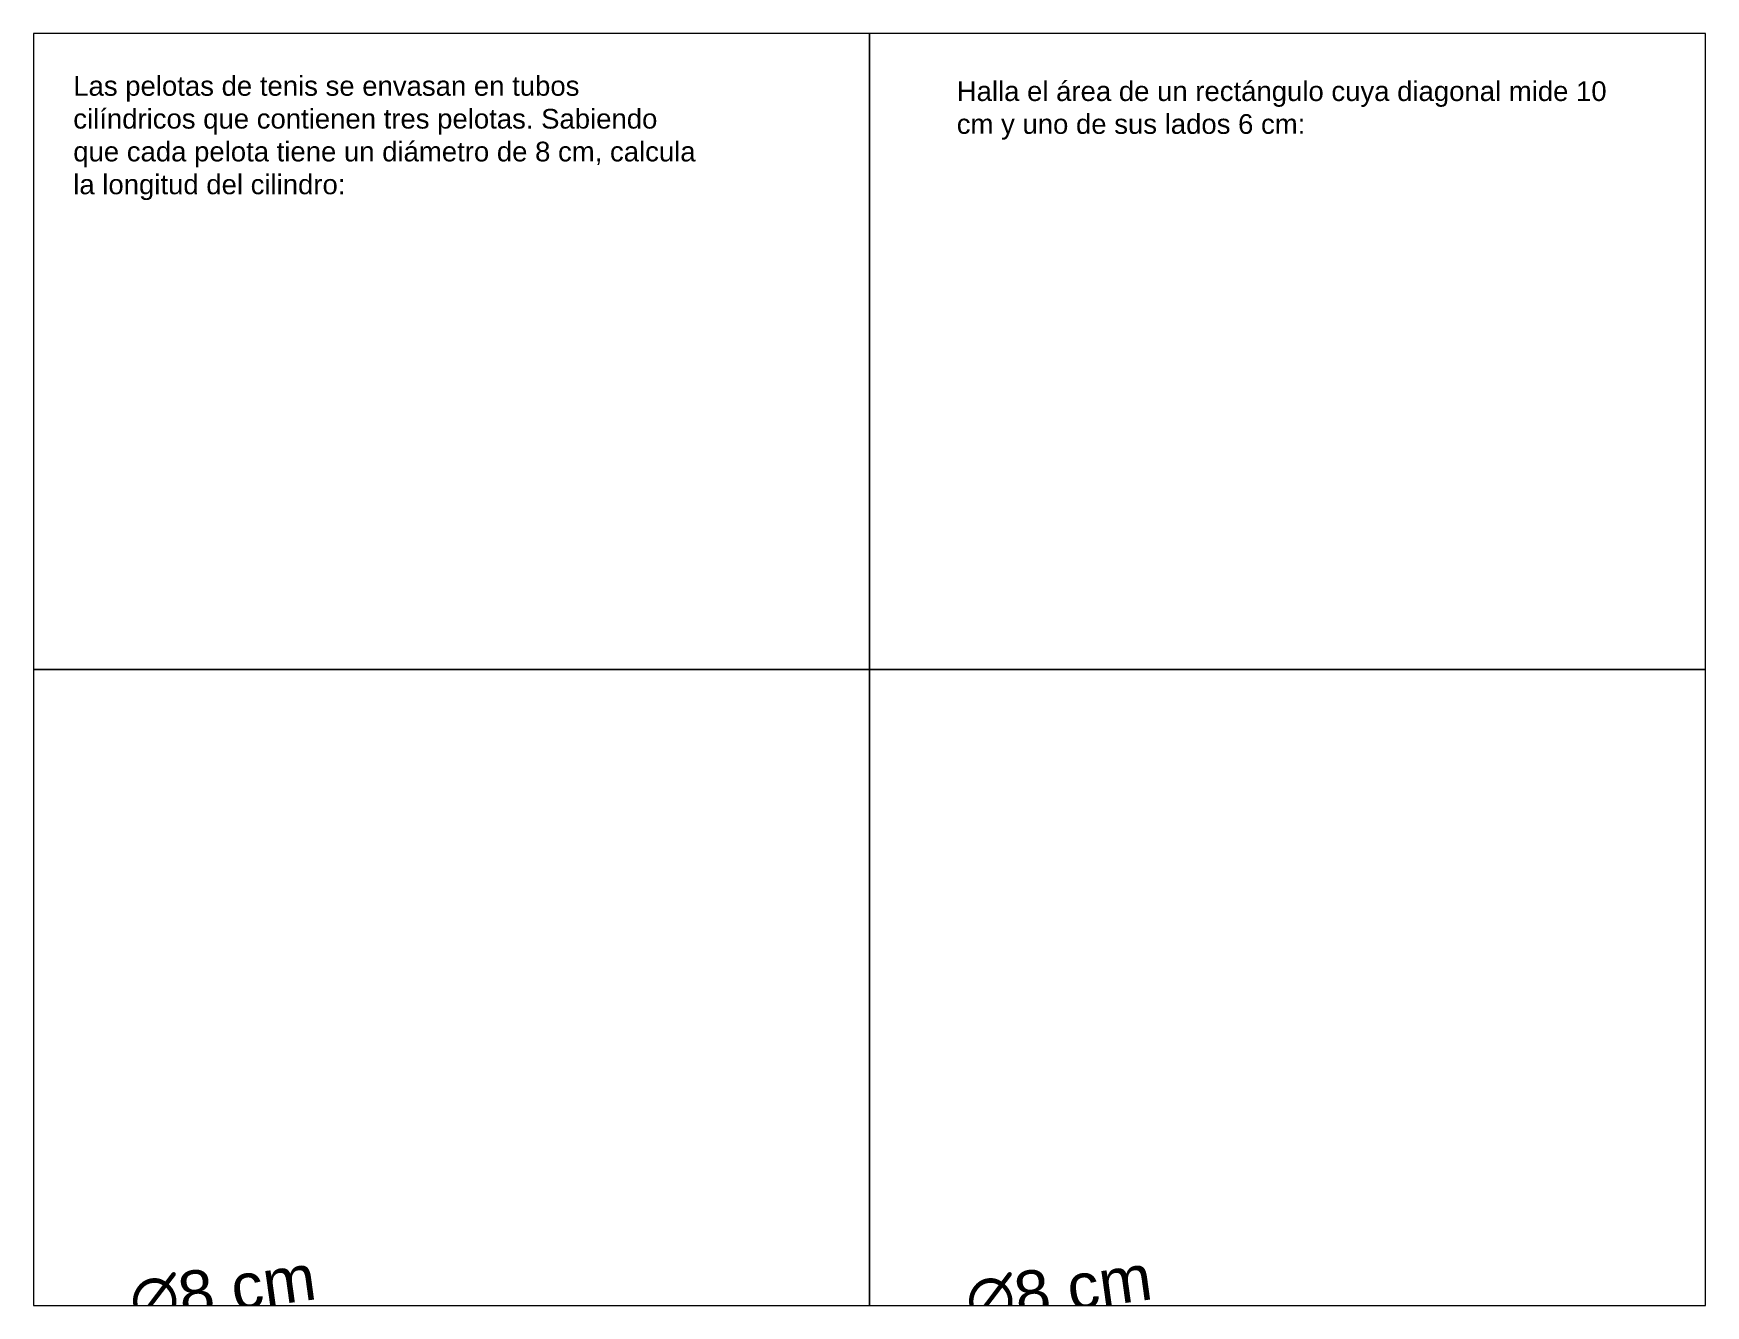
# Paper-space layout 'Presentación2' of a CAD drawing. Header units: millimetres. Extents: x 2 to 256, y 0 to 194.
# The model-space entities are those that its viewports show. They can reach past a viewport. Long polylines and large blocks are cut down to what shows.
import ezdxf

# ---------------------------------------------------------------- set-up
doc = ezdxf.new("R2010")
doc.units = ezdxf.units.MM
doc.layers.add('Cotas', color=253, linetype='Continuous')
doc.styles.get("Standard").update_dxf_attribs({"font": 'arial.ttf'})
doc.dimstyles.new('nury_cm', dxfattribs={"dimtxt": 2.5, "dimasz": 2, "dimexe": 1.25, "dimexo": 1.2, "dimtad": 1, "dimlfac": 0.1, "dimtxsty": 'Standard', "dimcen": 2.5, "dimadec": 0, "dimazin": 0, "dimtfac": 1, "dimtmove": 0, "dimatfit": 3, "dimfxl": 1, "dimarcsym": 0})

# ---------------------------------------------------------------- blocks, each defined once
blk = doc.blocks.new('*D53')
at = {"layer": 'Cotas', "color": 0, "lineweight": -2, "transparency": 16777216}
for p, q in [((2504.01, 1461.86), (2423.4, 1450.67)), ((2334.25, 1438.3), (2413.49, 1449.29)), ((2324.35, 1436.92), (2314.44, 1435.55))]:
    blk.add_line(p, q, dxfattribs=at)
at = {"layer": 'Cotas', "color": 0, "transparency": 16777216}
for points in [[(2423.17, 1452.32), (2423.63, 1449.02), (2413.49, 1449.29)], [(2324.12, 1438.57), (2324.58, 1435.27), (2334.25, 1438.3)]]:
    blk.add_solid(points, dxfattribs=at)
at = {"layer": 'Defpoints', "color": 0, "transparency": 16777216}
for p in [(2413.49, 1449.29), (2334.25, 1438.3)]:
    blk.add_point(p, dxfattribs=at)
at = {"layer": 'Cotas', "color": 0, "transparency": 16777216, "insert": (2475, 1467.78), "char_height": 12.5, "attachment_point": 5, "rotation": 7.9007}
blk.add_mtext('∅8 cm', dxfattribs=at)

msp = doc.modelspace()

# ---------------------------------------------------------------- dimensions: what is measured, and where the dimension line sits
at = {"layer": 'Cotas'}
dim = msp.add_diameter_dim_2p(p1=(2334.253, 1438.297), p2=(2413.493, 1449.294), dimstyle='nury_cm', override={"dimpost": ' cm'}, dxfattribs=at)
dim.commit()
dim.dimension.update_dxf_attribs({"geometry": '*D53', "text_midpoint": (2476.351, 1458.017), "dimtype": 163})

psp = doc.layouts.new('Presentación2')

# ---------------------------------------------------------------- texts
at = {"char_height": 3, "attachment_point": 1}
for s, width, insert in [('Las pelotas de tenis se envasan en tubos cilíndricos que contienen tres pelotas. Sabiendo que cada pelota tiene un diámetro de 8 cm, calcula la longitud del cilindro:', 94.8408, (7.73, 187.24)), ('Halla el área de un rectángulo cuya diagonal mide 10 cm y uno de sus lados 6 cm:', 102.0949, (142.33, 186.44))]:
    psp.add_mtext_dynamic_manual_height_columns(s, width=width, gutter_width=12.5, heights=[0], dxfattribs=dict(at, insert=insert))

# ---------------------------------------------------------------- viewports
at = {"layer": '0'}
for center, view_center_point, view_height, status in [((65.35, 145.28), (2464.255, 1550.587), 60.76943, 3), ((65.35, 48.38), (2537.876, 1551.133), 174.84112, 4), ((192.72, 48.38), (2537.876, 1551.133), 174.83652, 5)]:
    psp.add_viewport(center=center, size=(127.37, 96.9026), view_center_point=view_center_point, view_height=view_height, status=status, dxfattribs=at)
psp.add_viewport(center=(192.72, 145.28), size=(127.37, 96.9026), view_center_point=(2613.142, 1545.682), view_height=68.81299, dxfattribs=at)

doc.saveas('drawing.dxf')
